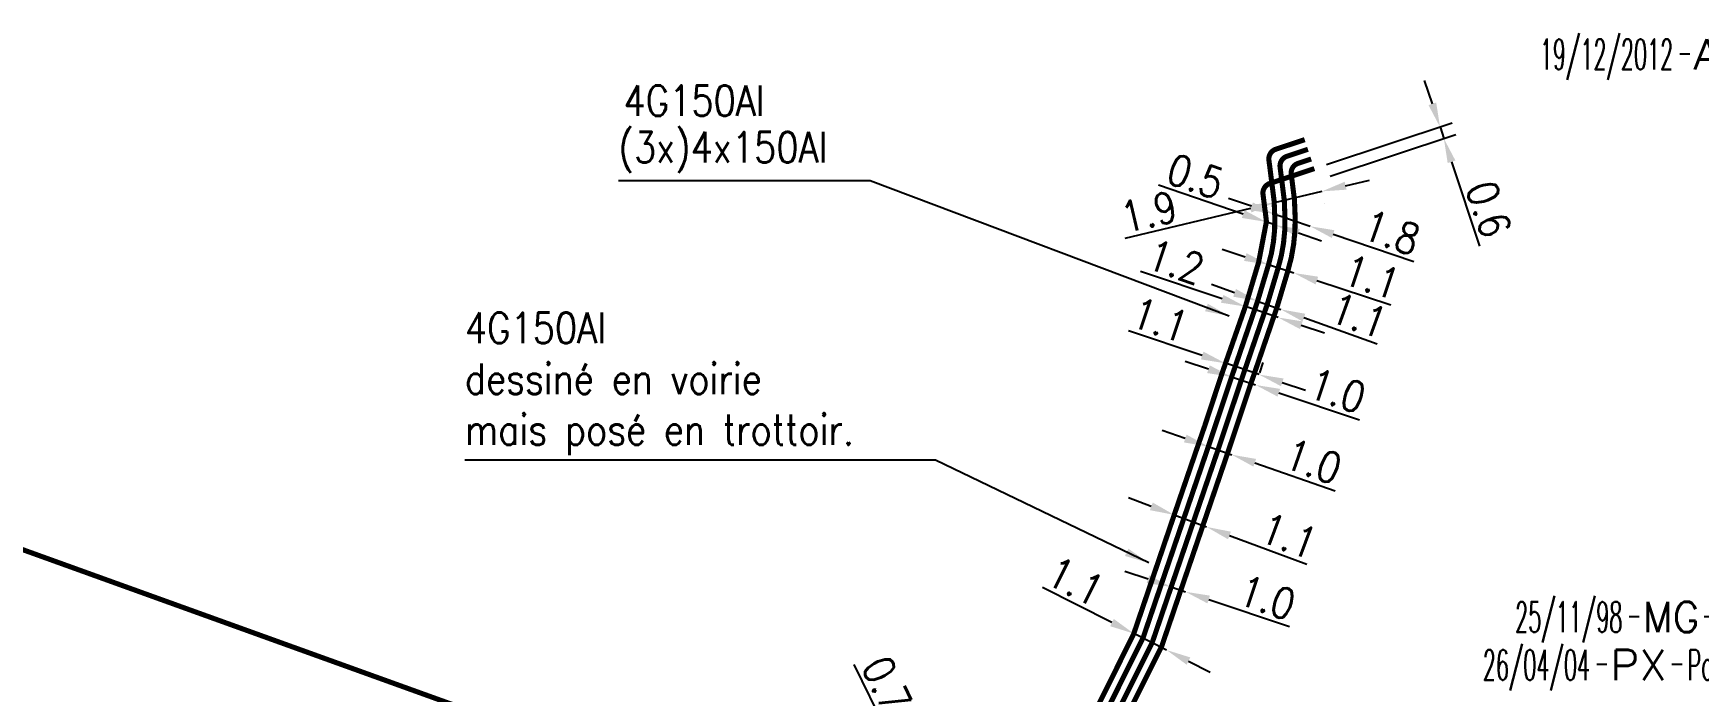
# Model space of a CAD drawing. Header units: millimetres. Extents: x 80000 to 81010, y 144000 to 145002.
# Drawn here: x 80369.8 to 80451.6, y 144735.2 to 144767.5 of the extents above; entities that cross this region are included whole.
import ezdxf
from ezdxf.enums import TextEntityAlignment as Align

# ---------------------------------------------------------------- set-up
doc = ezdxf.new("R2010")
doc.units = ezdxf.units.MM
doc.header["$PDMODE"] = 34
doc.linetypes.add('B_ST_AL', pattern=[2000, 1000, 1000])
doc.layers.get('0').update_dxf_attribs({"linetype": 'CONTINUOUS'})
doc.layers.get('Defpoints').update_dxf_attribs({"linetype": 'CONTINUOUS'})
doc.layers.add('B_100', color=3, linetype='CONTINUOUS')
doc.layers.add('B_110', color=1, linetype='CONTINUOUS')
doc.styles.get("Standard").update_dxf_attribs({"font": 'romans.shx', "width": 0.85})
doc.dimstyles.get("Standard").update_dxf_attribs({"dimtxt": 1.5, "dimasz": 1.2, "dimexe": 0.625, "dimexo": 0.625, "dimgap": 0.25, "dimtad": 1, "dimdec": 1, "dimzin": 0, "dimdsep": 46, "dimtxsty": 'Standard', "dimcen": -0.5, "dimadec": 0, "dimazin": 0, "dimtfac": 1, "dimtdec": 1, "dimtmove": 0, "dimatfit": 3, "dimfxl": 0, "dimtolj": 1, "dimtzin": 0, "dimarcsym": 0})

# ---------------------------------------------------------------- blocks, each defined once
blk = doc.blocks.new('GIS_MODF')
at = {"color": 0, "linetype": 'Continuous', "flags": 128}
for points in [[(-2.176, -0.014), (-1.676, -0.014)], [(1.519, -0.014), (2.019, -0.014)]]:
    blk.add_lwpolyline(points, dxfattribs=at)
at = {"color": 0, "linetype": 'Continuous', "width": 0.5}
blk.add_attdef('DATE', text='', height=1.5, dxfattribs=at).set_placement((-2.502, -0.798), align=Align.RIGHT)
at = {"color": 0, "linetype": 'Continuous', "width": 1.771291}
blk.add_attdef('USER', text='', height=1.5, dxfattribs=at).set_placement((-1.507, -0.798), (1.276, -0.798), align=Align.FIT)
at = {"color": 0, "linetype": 'Continuous', "width": 0.5}
blk.add_attdef('DESC', (2.289, -0.798), '', height=1.5, dxfattribs=at)
blk = doc.blocks.new('*D299')
at = {"layer": 'B_100', "color": 0, "linetype": 'Continuous', "lineweight": -2, "transparency": 16777216}
for p, q in [((80412.038, 144732.572), (80410.115, 144736.497)), ((80412.851, 144730.91), (80412.565, 144731.494)), ((80413.379, 144729.832), (80413.907, 144728.755))]:
    blk.add_line(p, q, dxfattribs=at)
at = {"layer": 'B_100', "color": 0, "linetype": 'Continuous', "transparency": 16777216}
for points in [[(80412.217, 144732.66), (80411.858, 144732.484), (80412.565, 144731.494)], [(80413.559, 144729.92), (80413.199, 144729.745), (80412.851, 144730.91)]]:
    blk.add_solid(points, dxfattribs=at)
at = {"layer": 'Defpoints', "color": 0, "linetype": 'Continuous', "transparency": 16777216}
for p in [(80412.565, 144731.494), (80412.565, 144731.494), (80412.851, 144730.91)]:
    blk.add_point(p, dxfattribs=at)
at = {"layer": 'B_100', "color": 0, "linetype": 'Continuous', "transparency": 16777216, "insert": (80411.71, 144735.513), "char_height": 1.5, "attachment_point": 5, "rotation": 296.094}
blk.add_mtext('\\A1;0.7', dxfattribs=at)
blk = doc.blocks.new('*D596')
at = {"layer": 'B_100', "color": 0, "linetype": 'Continuous', "lineweight": -2, "transparency": 16777216}
for p, q in [((80424.549, 144740.687), (80423.411, 144741.068)), ((80425.687, 144740.307), (80426.394, 144740.07)), ((80427.532, 144739.69), (80431.505, 144738.361))]:
    blk.add_line(p, q, dxfattribs=at)
at = {"layer": 'B_100', "color": 0, "linetype": 'Continuous', "transparency": 16777216}
for points in [[(80424.612, 144740.877), (80424.485, 144740.498), (80425.687, 144740.307)], [(80427.596, 144739.88), (80427.469, 144739.5), (80426.394, 144740.07)]]:
    blk.add_solid(points, dxfattribs=at)
at = {"layer": 'Defpoints', "color": 0, "linetype": 'Continuous', "transparency": 16777216}
for p in [(80425.687, 144740.307), (80426.394, 144740.07), (80426.394, 144740.07)]:
    blk.add_point(p, dxfattribs=at)
at = {"layer": 'B_100', "color": 0, "linetype": 'Continuous', "transparency": 16777216, "insert": (80430.405, 144739.784), "char_height": 1.5, "attachment_point": 5, "rotation": 341.51241}
blk.add_mtext('\\A1;1.0', dxfattribs=at)
blk = doc.blocks.new('*D597')
at = {"layer": 'B_100', "color": 0, "linetype": 'Continuous', "lineweight": -2, "transparency": 16777216}
for p, q in [((80426.381, 144747.598), (80425.248, 144747.993)), ((80427.515, 144747.204), (80428.662, 144746.804)), ((80429.795, 144746.409), (80433.752, 144745.032))]:
    blk.add_line(p, q, dxfattribs=at)
at = {"layer": 'B_100', "color": 0, "linetype": 'Continuous', "transparency": 16777216}
for points in [[(80426.447, 144747.787), (80426.316, 144747.409), (80427.515, 144747.204)], [(80429.861, 144746.598), (80429.73, 144746.221), (80428.662, 144746.804)]]:
    blk.add_solid(points, dxfattribs=at)
at = {"layer": 'Defpoints', "color": 0, "linetype": 'Continuous', "transparency": 16777216}
for p in [(80427.515, 144747.204), (80428.662, 144746.804), (80428.662, 144746.804)]:
    blk.add_point(p, dxfattribs=at)
at = {"layer": 'B_100', "color": 0, "linetype": 'Continuous', "transparency": 16777216, "insert": (80432.669, 144746.468), "char_height": 1.5, "attachment_point": 5, "rotation": 340.80312}
blk.add_mtext('\\A1;1.0', dxfattribs=at)
blk = doc.blocks.new('*D598')
at = {"layer": 'B_100', "color": 0, "linetype": 'Continuous', "lineweight": -2, "transparency": 16777216}
for p, q in [((80433.095, 144759.742), (80430.751, 144759.181)), ((80434.262, 144760.022), (80435.429, 144760.301)), ((80429.584, 144758.902), (80423.402, 144757.423)), ((80433.24, 144759.134), (80433.24, 144759.134)), ((80430.897, 144758.574), (80430.897, 144758.574))]:
    blk.add_line(p, q, dxfattribs=at)
at = {"layer": 'B_100', "color": 0, "linetype": 'Continuous', "transparency": 16777216}
for points in [[(80434.215, 144760.216), (80434.308, 144759.827), (80433.095, 144759.742)], [(80429.538, 144759.097), (80429.631, 144758.708), (80430.751, 144759.181)]]:
    blk.add_solid(points, dxfattribs=at)
at = {"layer": 'Defpoints', "color": 0, "linetype": 'Continuous', "transparency": 16777216}
for p in [(80433.095, 144759.742), (80433.095, 144759.742), (80430.751, 144759.181)]:
    blk.add_point(p, dxfattribs=at)
at = {"layer": 'B_100', "color": 0, "linetype": 'Continuous', "transparency": 16777216, "insert": (80424.593, 144758.736), "char_height": 1.5, "attachment_point": 5, "rotation": 13.45827}
blk.add_mtext('\\A1;1.9', dxfattribs=at)
blk = doc.blocks.new('*D599')
at = {"layer": 'B_100', "color": 0, "linetype": 'Continuous', "lineweight": -2, "transparency": 16777216}
for p, q in [((80429.331, 144756.516), (80428.191, 144756.891)), ((80430.471, 144756.142), (80431.709, 144755.735)), ((80432.849, 144755.361), (80436.483, 144754.167))]:
    blk.add_line(p, q, dxfattribs=at)
at = {"layer": 'B_100', "color": 0, "linetype": 'Continuous', "transparency": 16777216}
for points in [[(80429.394, 144756.706), (80429.269, 144756.326), (80430.471, 144756.142)], [(80432.911, 144755.551), (80432.786, 144755.171), (80431.709, 144755.735)]]:
    blk.add_solid(points, dxfattribs=at)
at = {"layer": 'Defpoints', "color": 0, "linetype": 'Continuous', "transparency": 16777216}
for p in [(80430.471, 144756.142), (80431.709, 144755.735), (80431.709, 144755.735)]:
    blk.add_point(p, dxfattribs=at)
at = {"layer": 'B_100', "color": 0, "linetype": 'Continuous', "transparency": 16777216, "insert": (80435.548, 144755.527), "char_height": 1.5, "attachment_point": 5, "rotation": 341.81285}
blk.add_mtext('\\A1;1.1', dxfattribs=at)
blk = doc.blocks.new('*D600')
at = {"layer": 'B_100', "color": 0, "linetype": 'Continuous', "lineweight": -2, "transparency": 16777216}
for p, q in [((80428.805, 144754.757), (80427.675, 144755.161)), ((80429.935, 144754.354), (80431.079, 144753.945)), ((80432.209, 144753.541), (80435.811, 144752.254))]:
    blk.add_line(p, q, dxfattribs=at)
at = {"layer": 'B_100', "color": 0, "linetype": 'Continuous', "transparency": 16777216}
for points in [[(80428.873, 144754.946), (80428.738, 144754.569), (80429.935, 144754.354)], [(80432.277, 144753.73), (80432.142, 144753.353), (80431.079, 144753.945)]]:
    blk.add_solid(points, dxfattribs=at)
at = {"layer": 'Defpoints', "color": 0, "linetype": 'Continuous', "transparency": 16777216}
for p in [(80429.935, 144754.354), (80431.079, 144753.945), (80431.079, 144753.945)]:
    blk.add_point(p, dxfattribs=at)
at = {"layer": 'B_100', "color": 0, "linetype": 'Continuous', "transparency": 16777216, "insert": (80434.912, 144753.638), "char_height": 1.5, "attachment_point": 5, "rotation": 340.33856}
blk.add_mtext('\\A1;1.1', dxfattribs=at)
blk = doc.blocks.new('*D601')
at = {"layer": 'B_100', "color": 0, "linetype": 'Continuous', "lineweight": -2, "transparency": 16777216}
for p, q in [((80427.521, 144751.006), (80426.383, 144751.386)), ((80428.659, 144750.625), (80429.84, 144750.23)), ((80430.978, 144749.85), (80434.951, 144748.521))]:
    blk.add_line(p, q, dxfattribs=at)
at = {"layer": 'B_100', "color": 0, "linetype": 'Continuous', "transparency": 16777216}
for points in [[(80427.584, 144751.195), (80427.457, 144750.816), (80428.659, 144750.625)], [(80431.041, 144750.039), (80430.914, 144749.66), (80429.84, 144750.23)]]:
    blk.add_solid(points, dxfattribs=at)
at = {"layer": 'Defpoints', "color": 0, "linetype": 'Continuous', "transparency": 16777216}
for p in [(80428.659, 144750.625), (80429.84, 144750.23), (80429.84, 144750.23)]:
    blk.add_point(p, dxfattribs=at)
at = {"layer": 'B_100', "color": 0, "linetype": 'Continuous', "transparency": 16777216, "insert": (80433.851, 144749.944), "char_height": 1.5, "attachment_point": 5, "rotation": 341.51241}
blk.add_mtext('\\A1;1.0', dxfattribs=at)
blk = doc.blocks.new('*D602')
at = {"layer": 'B_100', "color": 0, "linetype": 'Continuous', "lineweight": -2, "transparency": 16777216}
for p, q in [((80429.638, 144759.01), (80428.502, 144759.398)), ((80430.572, 144758.031), (80430.572, 144758.031)), ((80430.774, 144758.623), (80432.512, 144758.031)), ((80432.31, 144757.439), (80432.31, 144757.439)), ((80433.648, 144757.643), (80437.613, 144756.291))]:
    blk.add_line(p, q, dxfattribs=at)
at = {"layer": 'B_100', "color": 0, "linetype": 'Continuous', "transparency": 16777216}
for points in [[(80429.703, 144759.2), (80429.574, 144758.821), (80430.774, 144758.623)], [(80433.712, 144757.833), (80433.583, 144757.454), (80432.512, 144758.031)]]:
    blk.add_solid(points, dxfattribs=at)
at = {"layer": 'Defpoints', "color": 0, "linetype": 'Continuous', "transparency": 16777216}
for p in [(80430.774, 144758.623), (80432.512, 144758.031), (80432.512, 144758.031)]:
    blk.add_point(p, dxfattribs=at)
at = {"layer": 'B_100', "color": 0, "linetype": 'Continuous', "transparency": 16777216, "insert": (80436.521, 144757.72), "char_height": 1.5, "attachment_point": 5, "rotation": 341.17229}
blk.add_mtext('\\A1;1.8', dxfattribs=at)
blk = doc.blocks.new('*D127')
at = {"layer": 'B_110', "color": 0, "linetype": 'Continuous', "lineweight": -2, "transparency": 16777216}
for p, q in [((80429.227, 144758.627), (80425.062, 144760.044)), ((80430.564, 144758.832), (80430.564, 144758.832)), ((80430.809, 144758.089), (80430.363, 144758.241)), ((80431.011, 144758.68), (80431.011, 144758.68)), ((80431.946, 144757.702), (80433.082, 144757.316))]:
    blk.add_line(p, q, dxfattribs=at)
at = {"layer": 'B_110', "color": 0, "linetype": 'Continuous', "transparency": 16777216}
for points in [[(80429.291, 144758.817), (80429.162, 144758.438), (80430.363, 144758.241)], [(80432.01, 144757.892), (80431.881, 144757.513), (80430.809, 144758.089)]]:
    blk.add_solid(points, dxfattribs=at)
at = {"layer": 'Defpoints', "color": 0, "linetype": 'Continuous', "transparency": 16777216}
for p in [(80430.363, 144758.241), (80430.363, 144758.241), (80430.809, 144758.089)]:
    blk.add_point(p, dxfattribs=at)
at = {"layer": 'B_110', "color": 0, "linetype": 'Continuous', "transparency": 16777216, "insert": (80426.885, 144760.48), "char_height": 1.5, "attachment_point": 5, "rotation": 341.2122}
blk.add_mtext('\\A1;0.5', dxfattribs=at)
blk = doc.blocks.new('*D128')
at = {"layer": 'B_110', "color": 0, "linetype": 'Continuous', "lineweight": -2, "transparency": 16777216}
for p, q in [((80428.195, 144754.463), (80424.184, 144755.801)), ((80430.946, 144753.545), (80429.333, 144754.083)), ((80432.084, 144753.165), (80433.222, 144752.785))]:
    blk.add_line(p, q, dxfattribs=at)
at = {"layer": 'B_110', "color": 0, "linetype": 'Continuous', "transparency": 16777216}
for points in [[(80428.258, 144754.653), (80428.131, 144754.273), (80429.333, 144754.083)], [(80432.147, 144753.355), (80432.021, 144752.975), (80430.946, 144753.545)]]:
    blk.add_solid(points, dxfattribs=at)
at = {"layer": 'Defpoints', "color": 0, "linetype": 'Continuous', "transparency": 16777216}
for p in [(80429.333, 144754.083), (80429.333, 144754.083), (80430.946, 144753.545)]:
    blk.add_point(p, dxfattribs=at)
at = {"layer": 'B_110', "color": 0, "linetype": 'Continuous', "transparency": 16777216, "insert": (80425.918, 144756.277), "char_height": 1.5, "attachment_point": 5, "rotation": 341.54611}
blk.add_mtext('\\A1;1.2', dxfattribs=at)
blk = doc.blocks.new('*D129')
at = {"layer": 'B_110', "color": 0, "linetype": 'Continuous', "lineweight": -2, "transparency": 16777216}
for p, q in [((80427.213, 144751.677), (80423.586, 144752.892)), ((80428.378, 144751.379), (80428.549, 144751.889)), ((80430.011, 144750.74), (80428.351, 144751.296)), ((80430.038, 144750.823), (80430.209, 144751.333)), ((80431.149, 144750.359), (80432.286, 144749.978))]:
    blk.add_line(p, q, dxfattribs=at)
at = {"layer": 'B_110', "color": 0, "linetype": 'Continuous', "transparency": 16777216}
for points in [[(80427.276, 144751.867), (80427.149, 144751.488), (80428.351, 144751.296)], [(80431.212, 144750.549), (80431.085, 144750.17), (80430.011, 144750.74)]]:
    blk.add_solid(points, dxfattribs=at)
at = {"layer": 'Defpoints', "color": 0, "linetype": 'Continuous', "transparency": 16777216}
for p in [(80428.18, 144750.786), (80430.011, 144750.74), (80429.84, 144750.23)]:
    blk.add_point(p, dxfattribs=at)
at = {"layer": 'B_110', "color": 0, "linetype": 'Continuous', "transparency": 16777216, "insert": (80425.148, 144753.424), "char_height": 1.5, "attachment_point": 5, "rotation": 341.48409}
blk.add_mtext('\\A1;1.1', dxfattribs=at)
blk = doc.blocks.new('*D130')
at = {"layer": 'B_110', "color": 0, "linetype": 'Continuous', "lineweight": -2, "transparency": 16777216}
for p, q in [((80424.712, 144744.267), (80423.587, 144744.686)), ((80425.836, 144743.848), (80427.43, 144743.255)), ((80428.554, 144742.836), (80432.356, 144741.42))]:
    blk.add_line(p, q, dxfattribs=at)
at = {"layer": 'B_110', "color": 0, "linetype": 'Continuous', "transparency": 16777216}
for points in [[(80424.782, 144744.454), (80424.642, 144744.08), (80425.836, 144743.848)], [(80428.624, 144743.023), (80428.484, 144742.648), (80427.43, 144743.255)]]:
    blk.add_solid(points, dxfattribs=at)
at = {"layer": 'Defpoints', "color": 0, "linetype": 'Continuous', "transparency": 16777216}
for p in [(80425.836, 144743.848), (80427.43, 144743.255), (80427.43, 144743.255)]:
    blk.add_point(p, dxfattribs=at)
at = {"layer": 'B_110', "color": 0, "linetype": 'Continuous', "transparency": 16777216, "insert": (80431.475, 144742.815), "char_height": 1.5, "attachment_point": 5, "rotation": 339.57275}
blk.add_mtext('\\A1;1.1', dxfattribs=at)
blk = doc.blocks.new('*D131')
at = {"layer": 'B_110', "color": 0, "linetype": 'Continuous', "lineweight": -2, "transparency": 16777216}
for p, q in [((80422.778, 144738.557), (80419.361, 144740.275)), ((80425.463, 144737.207), (80423.85, 144738.017)), ((80426.535, 144736.667), (80427.607, 144736.128))]:
    blk.add_line(p, q, dxfattribs=at)
at = {"layer": 'B_110', "color": 0, "linetype": 'Continuous', "transparency": 16777216}
for points in [[(80422.868, 144738.735), (80422.689, 144738.378), (80423.85, 144738.017)], [(80426.625, 144736.846), (80426.445, 144736.489), (80425.463, 144737.207)]]:
    blk.add_solid(points, dxfattribs=at)
at = {"layer": 'Defpoints', "color": 0, "linetype": 'Continuous', "transparency": 16777216}
for p in [(80423.85, 144738.017), (80425.463, 144737.207), (80425.463, 144737.207)]:
    blk.add_point(p, dxfattribs=at)
at = {"layer": 'B_110', "color": 0, "linetype": 'Continuous', "transparency": 16777216, "insert": (80420.983, 144740.579), "char_height": 1.5, "attachment_point": 5, "rotation": 333.29975}
blk.add_mtext('\\A1;1.1', dxfattribs=at)
blk = doc.blocks.new('*D142')
at = {"layer": 'B_110', "color": 0, "linetype": 'Continuous', "lineweight": -2, "transparency": 16777216}
for p, q in [((80438.523, 144764.046), (80438.145, 144765.185)), ((80433.318, 144761.057), (80439.493, 144763.104)), ((80438.9, 144762.907), (80439.089, 144762.338)), ((80433.506, 144760.487), (80439.682, 144762.534)), ((80439.467, 144761.199), (80440.842, 144757.049))]:
    blk.add_line(p, q, dxfattribs=at)
at = {"layer": 'B_110', "color": 0, "linetype": 'Continuous', "transparency": 16777216}
for points in [[(80438.713, 144764.109), (80438.333, 144763.983), (80438.9, 144762.907)], [(80439.656, 144761.261), (80439.277, 144761.136), (80439.089, 144762.338)]]:
    blk.add_solid(points, dxfattribs=at)
at = {"layer": 'Defpoints', "color": 0, "linetype": 'Continuous', "transparency": 16777216}
for p in [(80439.089, 144762.338), (80432.724, 144760.86), (80432.913, 144760.291)]:
    blk.add_point(p, dxfattribs=at)
at = {"layer": 'B_110', "color": 0, "linetype": 'Continuous', "transparency": 16777216, "insert": (80441.292, 144758.869), "char_height": 1.5, "attachment_point": 5, "rotation": 288.33823}
blk.add_mtext('\\A1;0.6', dxfattribs=at)

msp = doc.modelspace()

# ---------------------------------------------------------------- linework, layer by layer
at = {"layer": 'B_100', "linetype": 'B_ST_AL', "const_width": 0.25, "flags": 128}
for points in [[(80432.252, 144762.284), (80430.831, 144761.813, 0.358519), (80430.492, 144761.275), (80430.748, 144759.258), (80430.782, 144758.435, -0.078011), (80430.468, 144756.129), (80429.931, 144754.338), (80428.659, 144750.627), (80427.513, 144747.199), (80425.214, 144740.469), (80424.301, 144737.791), (80418.815, 144726.808), (80413.059, 144714.699, -0.380189), (80412.447, 144714.44), (80406.541, 144716.437), (80394.057, 144720.729, 0.200322), (80390.47, 144720.391)], [(80432.41, 144761.809), (80431.379, 144761.468, 0.358519), (80431.04, 144760.93), (80431.247, 144759.3), (80431.247, 144759.3), (80431.281, 144758.45, -0.078172), (80430.946, 144755.986), (80430.407, 144754.185), (80429.133, 144750.466), (80427.987, 144747.039), (80425.687, 144740.307), (80424.764, 144737.598), (80419.266, 144726.593), (80413.479, 144714.416, 0.443841), (80413.762, 144713.731), (80418.13, 144712.168)], [(80432.567, 144761.335), (80431.927, 144761.122, 0.358519), (80431.588, 144760.585), (80431.746, 144759.342), (80431.781, 144758.465, -0.078319), (80431.425, 144755.842), (80430.883, 144754.032), (80429.607, 144750.306), (80428.461, 144746.879), (80426.16, 144740.145), (80425.226, 144737.404), (80419.509, 144725.94), (80419.509, 144725.94)], [(80351.698, 144749.816), (80351.559, 144749.19, 0.294907), (80351.907, 144748.252), (80356.237, 144746.826), (80399.87, 144731.106), (80406.634, 144728.156, 0.153796), (80407.584, 144728.33), (80412.851, 144730.91, 0.177511), (80413.333, 144731.413), (80414.336, 144733.73)]]:
    msp.add_lwpolyline(points, format="xyb", dxfattribs=at)
at = {"layer": 'B_110', "linetype": 'B_ST_AL', "const_width": 0.25, "flags": 128}
msp.add_lwpolyline([(80414.107, 144714.588), (80413.213, 144714.917, -0.441123), (80412.934, 144715.601), (80418.084, 144726.436), (80418.368, 144726.992), (80423.839, 144737.984), (80425.832, 144743.835), (80427.044, 144747.371), (80427.325, 144748.186), (80428.18, 144750.786), (80429.332, 144754.08), (80429.985, 144756.26), (80430.355, 144758.187, 0.079209), (80430.36, 144758.344), (80430.201, 144759.598, -0.358519), (80430.54, 144760.136), (80432.724, 144760.86)], format="xyb", dxfattribs=at)

# ---------------------------------------------------------------- block references
at = {"layer": 'B_100', "linetype": 'Continuous'}
ref = msp.add_blockref('GIS_MODF', (80450.366, 144738.877), dxfattribs=at)
ref.add_attrib('DATE', '25/11/98', dxfattribs={"layer": '0', "color": 0, "linetype": 'B_ST_AL', "height": 1.5, "width": 0.5}).set_placement((80447.864, 144738.078), align=Align.RIGHT)
ref.add_attrib('USER', 'MG', dxfattribs={"layer": '0', "color": 0, "linetype": 'B_ST_AL', "height": 1.5, "width": 0.927819}).set_placement((80448.859, 144738.078), (80451.643, 144738.078), align=Align.FIT)
ref.add_attrib('DESC', 'Pose BT entre câbles existants', (80452.655, 144738.078), dxfattribs={"layer": '0', "color": 0, "linetype": 'B_ST_AL', "height": 1.5, "width": 0.5})
ref = msp.add_blockref('GIS_MODF', (80448.776, 144736.519), dxfattribs=at)
ref.add_attrib('DATE', '26/04/04', dxfattribs={"layer": '0', "color": 0, "linetype": 'Continuous', "height": 1.5, "width": 0.5}).set_placement((80446.274, 144735.721), align=Align.RIGHT)
ref.add_attrib('USER', 'PX', dxfattribs={"layer": '0', "color": 0, "linetype": 'Continuous', "height": 1.5, "width": 1.025485}).set_placement((80447.269, 144735.721), (80450.053, 144735.721), align=Align.FIT)
ref.add_attrib('DESC', 'Pose BT 4x150Al Rue Piquet Sans repérage', (80451.065, 144735.721), dxfattribs={"layer": '0', "color": 0, "linetype": 'Continuous', "height": 1.5, "width": 0.5})
at = {"layer": 'B_110', "linetype": 'Continuous'}
ref = msp.add_blockref('GIS_MODF', (80452.862, 144766.521), dxfattribs=at)
ref.add_attrib('DATE', '19/12/2012', dxfattribs={"layer": '0', "color": 0, "linetype": 'Continuous', "height": 1.5, "width": 0.5}).set_placement((80450.36, 144765.723), align=Align.RIGHT)
ref.add_attrib('USER', 'AS', dxfattribs={"layer": '0', "color": 0, "linetype": 'Continuous', "height": 1.5, "width": 1.113383}).set_placement((80451.355, 144765.723), (80454.139, 144765.723), align=Align.FIT)
ref.add_attrib('DESC', "Pose 4G150Al Impasse de l'Abbaye des Prés - TR141426", (80455.151, 144765.723), dxfattribs={"layer": '0', "color": 0, "linetype": 'Continuous', "height": 1.5, "width": 0.5})

# ---------------------------------------------------------------- texts
at = {"layer": 'B_100', "linetype": 'Continuous', "insert": (80398.523, 144761.662), "char_height": 1.5, "attachment_point": 4}
msp.add_mtext('\\A1;(3x)4x150Al', dxfattribs=at)
at = {"layer": 'B_110', "linetype": 'Continuous', "width": 0.85}
msp.add_text('4G150Al', height=1.5, dxfattribs=at).set_placement((80398.772, 144763.452))
at = {"layer": 'B_110', "linetype": 'Continuous', "insert": (80390.977, 144750.286), "char_height": 1.5, "attachment_point": 4}
msp.add_mtext('\\A1;4G150Al \\Pdessiné en voirie\\Pmais posé en trottoir.', dxfattribs=at)

# ---------------------------------------------------------------- dimensions: what is measured, and where the dimension line sits
at = {"layer": 'B_100', "linetype": 'Continuous'}
dim = msp.add_linear_dim(base=(80433.095, 144759.742), p1=(80430.751, 144759.181), p2=(80433.095, 144759.742), angle=13.45827, text='1.9', dimstyle='Standard', dxfattribs=at)
dim.commit()
dim.dimension.update_dxf_attribs({"geometry": '*D598', "text_midpoint": (80424.826, 144757.763), "dimtype": 161})
dim = msp.add_aligned_dim(p1=(80430.774, 144758.623), p2=(80432.512, 144758.031), distance=0, dimstyle='Standard', dxfattribs=at)
dim.commit()
dim.dimension.update_dxf_attribs({"geometry": '*D602', "text_midpoint": (80436.521, 144757.72)})
for p1, p2, text, picture, middle in [((80430.471, 144756.142), (80431.709, 144755.735), '1.1', '*D599', (80435.548, 144755.527)), ((80429.935, 144754.354), (80431.079, 144753.945), '1.1', '*D600', (80434.912, 144753.638)), ((80428.659, 144750.625), (80429.84, 144750.23), '1.0', '*D601', (80433.851, 144749.944)), ((80427.515, 144747.204), (80428.662, 144746.804), '1.0', '*D597', (80432.669, 144746.468)), ((80425.687, 144740.307), (80426.394, 144740.07), '1.0', '*D596', (80430.405, 144739.784))]:
    dim = msp.add_aligned_dim(p1=p1, p2=p2, distance=0, text=text, dimstyle='Standard', dxfattribs=at)
    dim.commit()
    dim.dimension.update_dxf_attribs({"geometry": picture, "text_midpoint": middle})
dim = msp.add_linear_dim(base=(80412.565, 144731.494), p1=(80412.851, 144730.91), p2=(80412.565, 144731.494), angle=116.094, text='0.7', dimstyle='Standard', dxfattribs=at)
dim.commit()
dim.dimension.update_dxf_attribs({"geometry": '*D299', "text_midpoint": (80411.71, 144735.513)})
at = {"layer": 'B_110', "linetype": 'Continuous'}
dim = msp.add_linear_dim(base=(80439.089, 144762.338), p1=(80432.724, 144760.86), p2=(80432.913, 144760.291), angle=108.33823, dimstyle='Standard', override={"dimfxl": 1.25}, dxfattribs=at)
dim.commit()
dim.dimension.update_dxf_attribs({"geometry": '*D142', "text_midpoint": (80440.343, 144758.554), "dimtype": 160})
for base, p1, p2, angle, text, picture, middle in [((80430.363, 144758.241), (80430.809, 144758.089), (80430.363, 144758.241), 341.2122, '0.5', '*D127', (80426.563, 144759.533)), ((80429.333, 144754.083), (80430.946, 144753.545), (80429.333, 144754.083), 341.54611, '1.2', '*D128', (80425.602, 144755.328)), ((80430.011, 144750.74), (80428.18, 144750.786), (80429.84, 144750.23), 161.48409, '1.1', '*D129', (80424.83, 144752.475)), ((80427.43, 144743.255), (80425.836, 144743.848), (80427.43, 144743.255), 159.57275, '1.1', '*D130', (80431.126, 144741.878)), ((80425.463, 144737.207), (80423.85, 144738.017), (80425.463, 144737.207), 153.29975, '1.1', '*D131', (80420.534, 144739.686))]:
    dim = msp.add_linear_dim(base=base, p1=p1, p2=p2, angle=angle, text=text, dimstyle='Standard', override={"dimfxl": 1.25}, dxfattribs=at)
    dim.commit()
    dim.dimension.update_dxf_attribs({"geometry": picture, "text_midpoint": middle, "dimtype": 160})

# ---------------------------------------------------------------- leaders
at = {"layer": 'B_100', "linetype": 'Continuous', "annotation_type": 0, "has_hookline": 1, "hookline_direction": 1, "text_width": 10.929}
msp.add_leader([(80428.543, 144753.614), (80410.902, 144760.269), (80409.702, 144760.269)], dimstyle='Standard', override={"dimfxl": 1.25}, dxfattribs=at)
at = {"layer": 'B_110', "linetype": 'Continuous', "annotation_type": 0, "has_hookline": 1, "hookline_direction": 1, "text_width": 21.675}
msp.add_leader([(80424.583, 144741.487), (80414.102, 144746.536), (80412.902, 144746.536)], dimstyle='Standard', override={"dimfxl": 1.25}, dxfattribs=at)

doc.saveas('drawing.dxf')
